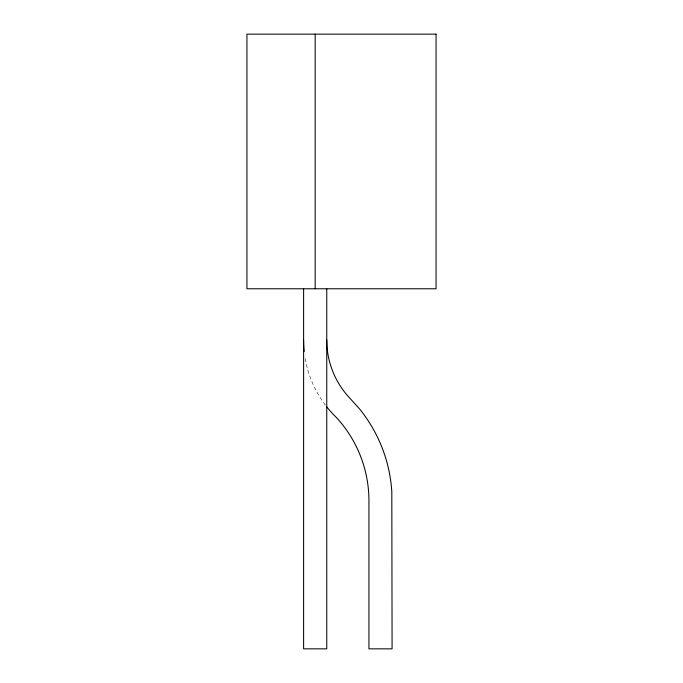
<?xml version="1.0" encoding="UTF-8"?>
<svg xmlns="http://www.w3.org/2000/svg" width="683" height="683" viewBox="0 0 683 683"><rect width="100%" height="100%" fill="white"/><g stroke="black" fill="none" stroke-linecap="round" stroke-linejoin="round"><path stroke-width="0.51" stroke-dasharray="3.42 2.56" d="M325.415 405.113A107.462 107.462 0 0 1 304.857 356.543"/><path stroke-width="1.02" d="M326.756 339.827L326.961 345.837A84.308 84.308 0 0 0 348.484 396.695L359.241 408.519A146.213 146.213 0 0 1 391.811 491.786L392.085 648.85L368.94 648.85L368.94 500.87A123.051 123.051 0 0 0 336.275 417.373A107.462 107.462 0 0 1 326.67 406.735M326.756 288.772L326.756 648.85L303.611 648.85L303.611 288.772M315.179 34.15L315.179 288.772M304.2 351.463A107.462 107.462 0 0 1 303.611 340.211M436.061 34.15L246.939 34.15L246.939 288.772L436.061 288.772L436.061 34.15"/></g></svg>
